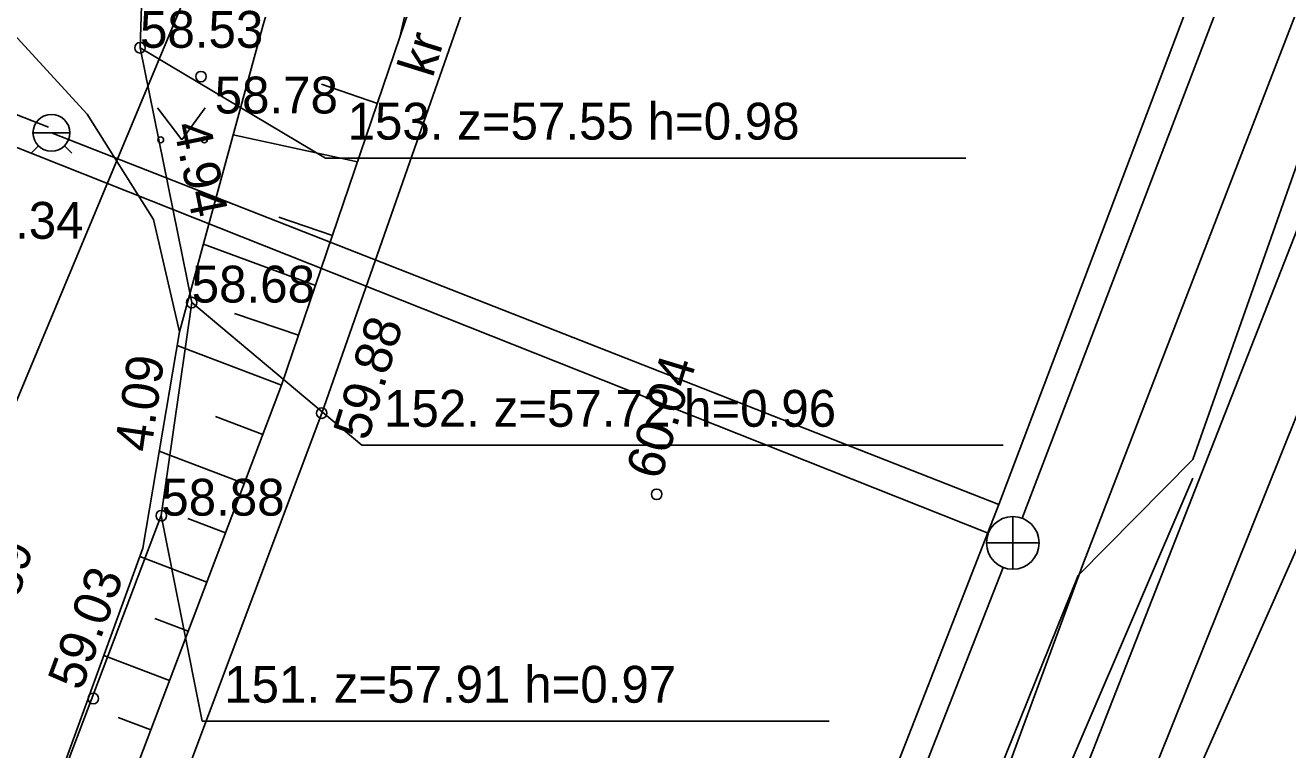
# Model space of a CAD drawing. Extents: x 641419 to 642110, y 6457061 to 6457992.
# Drawn here: x 641547.21 to 641571.19, y 6457362.3 to 6457376.06 of the extents above; entities that cross this region are included whole.
import ezdxf

# ---------------------------------------------------------------- set-up
doc = ezdxf.new("R2010")
doc.units = 0
for name, color, linetype in [('ABIJOONIS', 7, 'Continuous'), ('GKAEV', 7, 'Continuous'), ('HALJASTUS', 7, 'Continuous'), ('JOONSIDE', 7, 'Continuous'), ('KORGUS', 7, 'Continuous'), ('KPKAABEL', 7, 'Continuous'), ('KTRASS', 7, 'Continuous'), ('MPKAABEL', 7, 'Continuous'), ('MPOHULIIN', 7, 'Continuous'), ('PIIR', 7, 'Continuous'), ('RELJEEF', 7, 'Continuous'), ('TEE', 7, 'Continuous'), ('TKAEV', 7, 'Continuous'), ('VKAEV', 7, 'Continuous'), ('VTRASS', 7, 'Continuous')]:
    doc.layers.add(name, color=color, linetype=linetype)

msp = doc.modelspace()

# ---------------------------------------------------------------- linework, layer by layer
at = {"layer": 'ABIJOONIS'}
for p, q in [((641549.388, 6457375.628), (641552.911, 6457373.534)), ((641565.077, 6457373.534), (641552.911, 6457373.534)), ((641550.37, 6457370.79), (641553.604, 6457368.081)), ((641565.784, 6457368.081), (641553.604, 6457368.081)), ((641549.792, 6457366.743), (641550.567, 6457362.841)), ((641562.481, 6457362.841), (641550.567, 6457362.841))]:
    msp.add_line(p, q, dxfattribs=at)
for points in [[(641549.388, 6457375.628), (641549.388, 6457375.628), (641549.388, 6457375.628)], [(641550.37, 6457370.79), (641550.37, 6457370.79), (641550.37, 6457370.79)], [(641549.792, 6457366.743), (641549.792, 6457366.743), (641549.792, 6457366.743)]]:
    msp.add_lwpolyline(points, dxfattribs=at)
at = {"layer": 'GKAEV'}
for p, q in [((641565.969, 6457365.726), (641565.969, 6457366.726)), ((641565.469, 6457366.226), (641566.469, 6457366.226))]:
    msp.add_line(p, q, dxfattribs=at)
msp.add_circle((641565.969, 6457366.226), 0.5, dxfattribs=at)
at = {"layer": 'HALJASTUS'}
for p, q in [((641549.719, 6457374.487), (641550.182, 6457373.88)), ((641550.182, 6457373.88), (641550.628, 6457374.487))]:
    msp.add_line(p, q, dxfattribs=at)
for centre in [(641549.781, 6457373.88), (641550.61, 6457373.88)]:
    msp.add_circle(centre, 0.055, dxfattribs=at)
at = {"layer": 'KORGUS'}
for centre in [(641549.388, 6457375.628), (641550.546, 6457375.081), (641550.37, 6457370.79), (641552.84, 6457368.69), (641559.203, 6457367.149), (641549.792, 6457366.743), (641548.501, 6457363.271)]:
    msp.add_circle(centre, 0.1, dxfattribs=at)
at = {"layer": 'KPKAABEL'}
msp.add_lwpolyline([(641504.648, 6457312.689), (641528.151, 6457323.681), (641550.581, 6457377.408)], dxfattribs=at)
at = {"layer": 'KTRASS'}
for points in [[(641566.148, 6457366.693), (641573.253, 6457385.271)], [(641533.351, 6457375.238), (641532.8, 6457375.477), (641534.197, 6457378.836), (641547.449, 6457373.576)], [(641547.449, 6457373.576), (641565.504, 6457366.41)], [(641557.386, 6457344.356), (641565.786, 6457365.761)]]:
    msp.add_lwpolyline(points, dxfattribs=at)
at = {"layer": 'MPKAABEL'}
msp.add_lwpolyline([(641528.534, 6457331.555), (641529.448, 6457331.022), (641532.246, 6457330.631), (641534.482, 6457333.336), (641540.601, 6457343.421), (641543.869, 6457351.147), (641549.792, 6457366.743), (641550.37, 6457370.79), (641549.388, 6457375.628), (641549.503, 6457379.219), (641548.982, 6457379.475)], dxfattribs=at)
msp.add_lwpolyline([(641528.534, 6457331.555), (641529.448, 6457331.022), (641532.246, 6457330.631), (641534.482, 6457333.336), (641540.601, 6457343.421), (641543.869, 6457351.147), (641549.792, 6457366.743), (641550.37, 6457370.79), (641549.388, 6457375.628), (641549.503, 6457379.219), (641548.982, 6457379.475)], dxfattribs=at)
at = {"layer": 'MPOHULIIN'}
msp.add_lwpolyline([(641619.665, 6457556.747), (641619.059, 6457553.97), (641617.823, 6457543.529), (641614.268, 6457520.109), (641612.104, 6457512.666), (641607.814, 6457495.609), (641602.918, 6457475.554), (641598.512, 6457458.244), (641596.267, 6457452.287), (641593.309, 6457440.416), (641589.517, 6457427.576), (641585.417, 6457413.184), (641578.704, 6457395.718), (641571.554, 6457376.825), (641567.313, 6457365.845), (641561.32, 6457349.594), (641557.539, 6457337.868), (641554.526, 6457326.691), (641555.177, 6457319.203)], dxfattribs=at)
at = {"layer": 'PIIR'}
msp.add_lwpolyline([(641593.91, 6457430.93), (641597.39, 6457428.63), (641595.67, 6457421.17), (641591.66, 6457419.16), (641563.73, 6457349.65), (641568.91, 6457349.42), (641585.53, 6457349.32), (641604.8, 6457380.02), (641621.1, 6457432.44), (641623.24, 6457439.05)], close=True, dxfattribs=at)
msp.add_lwpolyline([(641503.96, 6457239.83), (641537.56, 6457300.39), (641541.6, 6457299.46), (641556.66, 6457323.19), (641562.72, 6457323.01), (641562.85, 6457337.02), (641568.91, 6457349.42), (641563.73, 6457349.65), (641591.66, 6457419.16), (641595.67, 6457421.17), (641597.39, 6457428.63), (641593.91, 6457430.93)], dxfattribs=at)
at = {"layer": 'RELJEEF'}
for p, q in [((641553.521, 6457373.463), (641551.158, 6457373.978)), ((641553.044, 6457372.062), (641552.024, 6457372.409)), ((641552.722, 6457371.115), (641550.592, 6457371.901)), ((641552.4, 6457370.168), (641551.181, 6457370.583)), ((641552.078, 6457369.222), (641550.094, 6457369.975)), ((641551.723, 6457368.287), (641550.823, 6457368.628)), ((641551.368, 6457367.352), (641549.753, 6457367.965)), ((641551.013, 6457366.417), (641550.298, 6457366.688)), ((641550.658, 6457365.482), (641549.383, 6457365.966)), ((641550.303, 6457364.547), (641549.672, 6457364.787)), ((641549.948, 6457363.612), (641548.7, 6457364.086)), ((641549.593, 6457362.677), (641548.975, 6457362.912))]:
    msp.add_line(p, q, dxfattribs=at)
for points in [[(641566.849, 6457452.304), (641569.513, 6457449.631), (641570.2, 6457447.234), (641565.579, 6457432.569), (641561.759, 6457420.144), (641557.25, 6457407.414), (641555.337, 6457401.204), (641554.913, 6457386.786), (641552.01, 6457377.017), (641551.726, 6457376.061), (641550.138, 6457370.236)], [(641554.327, 6457375.83), (641556.323, 6457384.58), (641556.839, 6457386.597), (641559.449, 6457394.981), (641565.13, 6457410.744), (641575.976, 6457445.904), (641575.845, 6457447.02)], [(641552.835, 6457374.935), (641553.899, 6457374.573)]]:
    msp.add_lwpolyline(points, dxfattribs=at)
at = {"layer": 'TEE'}
for points in [[(641556.972, 6457322.287), (641556.738, 6457322.352), (641555.819, 6457322.829), (641555.076, 6457323.555), (641554.505, 6457324.415), (641554.085, 6457325.354), (641553.97, 6457326.37), (641554.084, 6457327.428), (641558.886, 6457344.986), (641567.211, 6457365.604), (641569.391, 6457367.809), (641577.217, 6457389.993), (641584.095, 6457409.538), (641582.648, 6457412.084), (641583.621, 6457416.125), (641588.463, 6457435.861)], [(641597.066, 6457408.588), (641592.354, 6457417.032), (641590.613, 6457417.917), (641586.093, 6457405.345), (641584.394, 6457401.747), (641575.556, 6457377.61), (641571.372, 6457366.132), (641564.084, 6457349.721), (641564.883, 6457347.249), (641566.002, 6457346.182)], [(641541.809, 6457343.19), (641543.38, 6457346.313), (641552.078, 6457369.222), (641554.327, 6457375.83), (641557.337, 6457384.645), (641557.633, 6457385.443), (641558.749, 6457390.033), (641559.146, 6457391.849)], [(641539.986, 6457337.775), (641543.003, 6457343.457), (641544.261, 6457345.875), (641552.84, 6457368.69), (641560.095, 6457389.397), (641560.023, 6457390.355), (641560.294, 6457391.326)], [(641541.809, 6457343.19), (641540.91, 6457344.431), (641541.65, 6457346.373), (641547.459, 6457360.676), (641549.441, 6457366.124), (641550.138, 6457370.236), (641549.645, 6457372.367), (641548.383, 6457374.368), (641546.913, 6457375.967)], [(641569.388, 6457367.453), (641561.958, 6457350.13), (641561.296, 6457346.931), (641563.074, 6457339.108), (641563.737, 6457337.563), (641565.336, 6457337.482), (641566.186, 6457338.584)], [(641569.388, 6457367.453), (641561.958, 6457350.13), (641561.296, 6457346.931), (641563.074, 6457339.108), (641563.737, 6457337.563), (641565.336, 6457337.482), (641566.186, 6457338.584)], [(641569.388, 6457367.453), (641561.958, 6457350.13), (641561.296, 6457346.931), (641563.074, 6457339.108), (641563.737, 6457337.563), (641565.336, 6457337.482), (641566.186, 6457338.584)]]:
    msp.add_lwpolyline(points, dxfattribs=at)
at = {"layer": 'TKAEV'}
msp.add_lwpolyline([(641566.066, 6457355.713), (641565.296, 6457356.695), (641588.785, 6457416.583), (641604.155, 6457474.078), (641615.66, 6457518.69)], dxfattribs=at)
at = {"layer": 'VKAEV'}
for p, q in [((641547.354, 6457374.014), (641548.054, 6457374.014)), ((641547.457, 6457373.767), (641547.317, 6457373.627)), ((641547.951, 6457373.767), (641548.091, 6457373.627))]:
    msp.add_line(p, q, dxfattribs=at)
msp.add_circle((641547.704, 6457374.014), 0.35, dxfattribs=at)
at = {"layer": 'VTRASS'}
for points in [[(641530.727, 6457301.864), (641537.445, 6457313.087), (641537.889, 6457313.747), (641538.23, 6457314.254), (641544.952, 6457323.725), (641556.96, 6457344.568), (641565.704, 6457366.957), (641572.983, 6457386.158), (641582.568, 6457418.929), (641588.846, 6457441.73), (641592.615, 6457455.595), (641601.802, 6457489.361), (641612.116, 6457529.948), (641612.476, 6457530.285)], [(641537.74, 6457374.804), (641538.928, 6457377.542), (641547.649, 6457374.123)], [(641547.704, 6457374.014), (641565.704, 6457366.957)]]:
    msp.add_lwpolyline(points, dxfattribs=at)

# ---------------------------------------------------------------- texts
at = {"layer": 'ABIJOONIS'}
for s, p in [('153. z=57.55 h=0.98', (641553.331, 6457373.884)), ('152. z=57.72 h=0.96', (641554.024, 6457368.431)), ('151. z=57.91 h=0.97', (641550.987, 6457363.191))]:
    msp.add_text(s, height=0.7, dxfattribs=at).set_placement(p)
at = {"layer": 'JOONSIDE'}
for s, rotation, p in [('4.94', 281.4738, (641550.019, 6457374.155)), ('4.09', 81.8719, (641549.595, 6457367.932))]:
    msp.add_text(s, height=0.7, rotation=rotation, dxfattribs=at).set_placement(p)
at = {"layer": 'KORGUS'}
for s, p in [('58.53', (641549.388, 6457375.628)), (' 58.78', (641550.546, 6457374.381)), (' 58.34', (641545.713, 6457372.001)), ('58.68', (641550.37, 6457370.79)), ('58.88', (641549.792, 6457366.743))]:
    msp.add_text(s, height=0.7, dxfattribs=at).set_placement(p)
for s, rotation, p in [(' 59.88', 73.118, (641553.636, 6457367.894)), (' 60.04', 73.118, (641559.203, 6457367.149)), (' 58.89', 73.2231, (641546.62, 6457363.655)), (' 59.03', 69.7825, (641548.183, 6457363.151))]:
    msp.add_text(s, height=0.7, rotation=rotation, dxfattribs=at).set_placement(p)
at = {"layer": 'TEE'}
msp.add_text('kr', height=0.7, rotation=72.7916, dxfattribs=at).set_placement((641554.946, 6457375.041))

doc.saveas('drawing.dxf')
